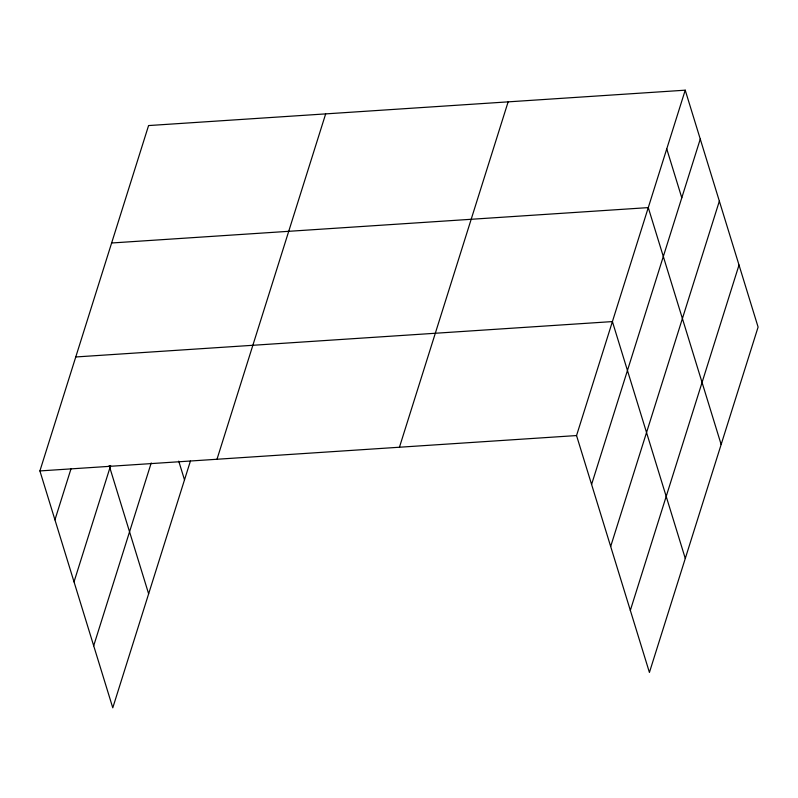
<?xml version="1.0" encoding="UTF-8"?>
<svg xmlns="http://www.w3.org/2000/svg" width="798" height="798" viewBox="0 0 798 798"><rect width="100%" height="100%" fill="white"/><g stroke="black" fill="none" stroke-linecap="round" stroke-linejoin="round"><path stroke-width="1.2" d="M190.413 461.084L112.777 707.816L39.9 470.93L148.578 125.565L685.223 90.184L758.1 327.07L649.422 672.435L576.545 435.558L685.223 90.184M54.942 519.827L71.012 468.775M74.024 581.862L110.643 465.523M93.685 645.782L151.221 462.95M216.996 459.259L325.674 113.885M399.449 447.229L508.136 101.855M591.587 484.456L700.265 139.081M610.67 546.49L719.357 201.116M630.33 610.4L739.018 265.036M111.63 242.991L648.275 207.61L721.153 444.496M75.76 356.965L612.405 321.584L685.283 558.46M39.9 470.93L576.545 435.558M666.749 148.897L681.791 197.794M178.742 461.144L184.508 479.867M109.176 465.553L148.637 593.842"/></g></svg>
